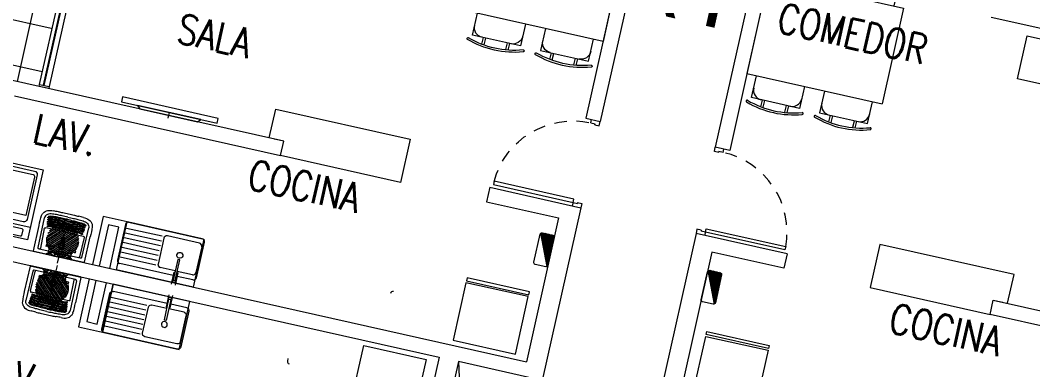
# Model space of a CAD drawing. Header units: millimetres. Extents: x 2471 to 2909, y 1327 to 1568.
# Drawn here: x 2619.27 to 2629.57, y 1474.81 to 1478.36 of the extents above; entities that cross this region are included whole.
import ezdxf
from ezdxf.xclip import XClip

# ---------------------------------------------------------------- set-up
doc = ezdxf.new("R2010")
doc.units = ezdxf.units.MM
doc.header["$XCLIPFRAME"] = 2
doc.set_wipeout_variables(frame=1)
for name, pattern in [('ACAD_ISO07W100', [3, 0, -3]), ('DASHDOT', [1, 0.5, -0.25, 0, -0.25]), ('HIDDEN', [0.375, 0.25, -0.125]), ('HIDDEN2', [0.1875, 0.125, -0.0625])]:
    doc.linetypes.add(name, pattern=pattern)
doc.layers.get('0').update_dxf_attribs({"color": 251, "lineweight": 9})
for name, color, linetype, lineweight in [('A-ESTRUCTURA-HATCH', 251, 'Continuous', 13), ('A-HATCH', 251, 'Continuous', 13), ('A-LINEAS', 251, 'Continuous', 13), ('A-MOBILIARIO', 251, 'Continuous', 13), ('A-MUROS', 251, 'Continuous', 13), ('A-PROYECCIONES', 251, 'HIDDEN', 13), ('A_30_Equipamiento', 251, 'Continuous', 13), ('A_50_TextoAmbiente', 251, 'Continuous', 13), ('A_50_TextoSubtitulos', 251, 'Continuous', 13), ('DLP_EQUIPAMIENTO', 251, 'Continuous', 13), ('DLP_MOBILIARIO FIJO', 251, 'Continuous', 13), ('DLP_MURO ALTO', 251, 'Continuous', 13), ('DLP_MURO BAJO', 251, 'Continuous', 13)]:
    doc.layers.add(name, color=color, linetype=linetype, lineweight=lineweight)
doc.styles.add('R100-200', font='romans.shx', dxfattribs={"width": 0.8, "height": 0.3})
doc.styles.add('R140-200', font='ariblk.ttf', dxfattribs={"height": 0.5})

# ---------------------------------------------------------------- blocks, each defined once
blk = doc.blocks.new('EST P1')
at = {"layer": 'A-ESTRUCTURA-HATCH'}
h = blk.add_hatch(dxfattribs=at)
h.set_pattern_fill('ANSI31', color=256, scale=0.02)
h.set_pattern_definition([(45, (-226392.07709, -8188203.05961), (-0.04490128060535, 0.04490128060535), [])])
h.paths.add_polyline_path([(-3.61, 5.05), (-3.61, 4.85), (-44.785, 4.85), (-44.785, -0.15), (-46.99, -0.15), (-46.99, -11.15), (-3.61, -11.15), (-3.61, -11.4), (-47.24, -11.4), (-47.24, 0.15), (-45.035, 0.15), (-45.035, 5.05)])
h.paths.add_polyline_path([(5.876, 4.85), (5.876, 5.05), (35.53, 5.05), (35.53, 4.85)])
h.paths.add_polyline_path([(47.915, 5.05), (35.58, 5.05), (35.58, 4.85), (47.915, 4.85)])
h.paths.add_polyline_path([(51.865, 4.85), (53.376, 4.85), (53.376, 5.05), (51.865, 5.05)])
edge = h.paths.add_edge_path()
edge.add_arc((63.301, -0.15), 9.7, 360, 540)
edge.add_line((53.601, -0.15), (53.801, -0.15))
edge.add_arc((63.301, -0.15), 9.5, 0.9047, 180, ccw=False)
edge.add_line((72.799, 0), (70.351, 0))
edge.add_line((70.351, 0), (70.351, -0.15))
edge.add_line((70.351, -0.15), (73.001, -0.15))
edge = h.paths.add_edge_path()
edge.add_arc((63.301, -0.15), 3.3, 0.0009, 49.9947)
edge.add_line((65.422, 2.378), (65.422, -0.15))
edge.add_line((65.422, -0.15), (65.272, -0.15))
edge.add_line((65.272, -0.15), (65.272, 2.496))
edge.add_arc((63.301, -0.15), 3.3, 53.3166, 180)
edge.add_line((60.001, -0.15), (59.801, -0.15))
edge.add_arc((63.301, -0.15), 3.5, 2.4574, 179.9999, ccw=False)
edge.add_line((66.797, 0), (69.451, 0))
edge.add_line((69.451, 0), (69.451, -0.15))
edge.add_line((69.451, -0.15), (66.601, -0.15))
h.paths.add_polyline_path([(-3.56, -11.15), (35.53, -11.15), (35.53, -11.4), (-3.56, -11.4)])
h.paths.add_polyline_path([(35.58, -11.15), (71.88, -11.15), (71.88, -11.4), (35.58, -11.4)])
blk = doc.blocks.new('EST P2')
at = {"layer": 'A-ESTRUCTURA-HATCH'}
h = blk.add_hatch(dxfattribs=at)
h.set_pattern_fill('ANSI31', color=256, scale=0.02)
h.set_pattern_definition([(45, (-226392.07709, -8188163.05961), (-0.04490128060535, 0.04490128060535), [])])
h.paths.add_polyline_path([(-3.61, 5.05), (-3.61, 4.85), (-44.785, 4.85), (-44.785, -0.15), (-46.99, -0.15), (-46.99, -11.15), (-3.61, -11.15), (-3.61, -11.4), (-47.24, -11.4), (-47.24, 0.15), (-45.035, 0.15), (-45.035, 5.05)])
h.paths.add_polyline_path([(5.876, 4.85), (5.876, 5.05), (35.53, 5.05), (35.53, 4.85)])
h.paths.add_polyline_path([(35.58, -11.15), (71.88, -11.15), (71.88, -11.4), (35.58, -11.4)])
h.paths.add_polyline_path([(-3.56, -11.15), (35.53, -11.15), (35.53, -11.4), (-3.56, -11.4)])
edge = h.paths.add_edge_path()
edge.add_arc((63.301, -0.15), 9.7, 360, 540)
edge.add_line((53.601, -0.15), (53.801, -0.15))
edge.add_arc((63.301, -0.15), 9.5, 0, 180, ccw=False)
edge.add_line((72.801, -0.15), (73.001, -0.15))
h.paths.add_polyline_path([(47.915, 5.05), (35.58, 5.05), (35.58, 4.85), (47.915, 4.85)])
edge = h.paths.add_edge_path()
edge.add_arc((63.301, -0.15), 3.3, 0.0011, 49.9945)
edge.add_line((65.422, 2.378), (65.422, -0.15))
edge.add_line((65.422, -0.15), (65.272, -0.15))
edge.add_line((65.272, -0.15), (65.272, 2.496))
edge.add_arc((63.301, -0.15), 3.3, 53.3155, 179.9999)
edge.add_line((60.001, -0.15), (59.801, -0.15))
edge.add_arc((63.301, -0.15), 3.5, 0.001, 179.9999, ccw=False)
edge.add_line((66.801, -0.15), (66.601, -0.15))
edge.add_line((66.601, -0.15), (66.601, -0.15))
h.paths.add_polyline_path([(51.865, 4.85), (53.376, 4.85), (53.376, 5.05), (51.865, 5.05)])
blk = doc.blocks.new('A$C47ad906b')
at = {"linetype": 'ACAD_ISO07W100'}
blk.add_blockref('EST P1', (27.086, 53.632), dxfattribs=at)
at = {"color": 240, "true_color": 0xed1f24}
blk.add_wipeout([(-17.953, 13.782), (-20.158, 13.782), (-20.158, 2.232), (98.962, 2.231), (98.962, 7.232), (99.791, 7.232), (100.082, 13.482), (99.94, 15.138), (99.301, 17.296), (98.434, 18.891), (96.586, 20.938), (95.152, 21.928), (93.566, 22.644), (92.372, 22.975), (90.382, 23.182), (88.359, 22.968), (87.111, 22.613), (85.586, 21.913), (83.907, 20.704), (82.686, 19.386), (82.194, 18.682), (75.147, 18.682), (75.147, 19.132), (74.547, 19.132), (74.547, 18.682), (70.672, 18.682), (70.672, 19.132), (70.072, 19.132), (70.072, 18.682), (59.808, 18.682), (59.808, 19.531), (55.858, 19.531), (55.858, 18.682), (37.392, 18.682), (9.602, 18.682), (9.602, 19.131), (9.002, 19.131), (9.002, 18.682), (7.657, 18.682), (7.657, 19.532), (3.707, 19.532), (3.707, 18.682), (-19.193, 18.682), (-19.193, 18.482), (-17.953, 18.482)], dxfattribs=at)
blk.add_blockref('EST P2', (27.086, 13.632))
blk = doc.blocks.new('LAV-COC_01')
for p, q in [((0, 0.235, 0), (0, 0.794, 0)), ((0.4, 0.824, 0), (0.03, 0.824, 0)), ((0.43, 0.03, 0), (0.43, 0.794, 0)), ((0.05, 0.225), (0.05, 0.382, 0)), ((0.35, 0.412, 0), (0.08, 0.412, 0)), ((0.38, 0.047, 0), (0.38, 0.382, 0)), ((0, 0.03), (0, 0.195, 0)), ((0.05, 0.047, 0), (0.05, 0.205)), ((0.03, 0), (0.4, 0, 0)), ((0.35, 0.017, 0), (0.08, 0.017, 0))]:
    blk.add_line(p, q)
at = {"color": 7, "extrusion": (-8.98137e-08, -2.25602e-18, 1)}
for p, q in [((0.065, 0.433, 0), (0.065, 0.803, 0)), ((0.115, 0.429, 0), (0.115, 0.807, 0)), ((0.165, 0.429, 0), (0.165, 0.807, 0))]:
    blk.add_line(p, q, dxfattribs=at)
at = {"color": 7}
for p, q in [((0.215, 0.429), (0.215, 0.807, 0)), ((0.265, 0.429), (0.265, 0.807, 0)), ((0.315, 0.429), (0.315, 0.807, 0)), ((0.365, 0.433, 0), (0.365, 0.803, 0))]:
    blk.add_line(p, q, dxfattribs=at)
at = {"extrusion": (-4.49068e-08, 3.60285e-08, 1), "elevation": 0}
for points in [[(-0.09, 0.235), (0.037, 0.235), (0.037, 0.225)], [(0.037, 0.205), (0.037, 0.195), (-0.09, 0.195)]]:
    blk.add_lwpolyline(points, dxfattribs=at)
blk.add_lwpolyline([(-0.046, 0.205), (0.171, 0.205), (0.171, 0.225), (-0.046, 0.225)], close=True, dxfattribs=at)
at = {"extrusion": (-4.49068e-08, 3.60285e-08, 1)}
blk.add_arc((-0.046, 0.215, 0), 0.02, 29.9997, 329.9997, dxfattribs=at)
for centre, start_param, end_param in [((0.03, 0.794, 0), -0.785398, 0.785398), ((0.4, 0.794, 0), -2.356194, -0.785398), ((0.08, 0.382, 0), -0.785398, 0.785398), ((0.35, 0.382, 0), -2.356194, -0.785398), ((0.03, 0.03), 0.785398, 2.356194), ((0.08, 0.047, 0), 0.785398, 2.356194), ((0.35, 0.047, 0), 2.356194, 3.926991), ((0.4, 0.03, 0), 2.356194, 3.926991)]:
    blk.add_ellipse(centre, major_axis=(-0.0212, 0.0212), ratio=1, start_param=start_param, end_param=end_param)
blk.add_ellipse((0.215, 0.215, 0), major_axis=(-0.0212, 0.0212), ratio=1)
blk = doc.blocks.new('MEZCLADORA-P')
at = {"color": 251, "linetype": 'DASHDOT', "ltscale": 0.07}
blk.add_line((0, 0.263), (0, -0.287), dxfattribs=at)
at = {"color": 7}
for p, q in [((-0.132, 0), (-0.071, 0)), ((-0.071, 0), (-0.071, -0.005)), ((0.071, 0), (0.132, 0)), ((0.132, 0), (0.132, -0.005)), ((-0.153, -0.078), (-0.15, -0.078)), ((-0.153, -0.093), (-0.153, -0.078)), ((-0.15, -0.093), (-0.153, -0.093)), ((-0.124, -0.078), (-0.15, -0.078)), ((-0.15, -0.093), (-0.124, -0.093)), ((-0.132, 0), (-0.132, -0.005)), ((-0.113, -0.078), (-0.124, -0.078)), ((-0.124, -0.093), (-0.113, -0.093)), ((-0.118, -0.015), (-0.085, -0.015)), ((-0.087, -0.027), (-0.116, -0.027)), ((-0.088, -0.057), (-0.116, -0.057)), ((-0.116, -0.057), (-0.116, -0.078)), ((-0.089, -0.027), (-0.115, -0.027)), ((-0.114, -0.027), (-0.115, -0.027)), ((-0.115, -0.027), (-0.115, -0.056)), ((-0.115, -0.056), (-0.089, -0.056)), ((-0.114, -0.057), (-0.115, -0.056)), ((-0.089, -0.057), (-0.114, -0.057)), ((-0.114, -0.093), (-0.114, -0.093)), ((-0.088, -0.093), (-0.113, -0.093)), ((-0.103, -0.095), (-0.1, -0.095)), ((-0.089, -0.027), (-0.089, -0.027)), ((-0.089, -0.027), (-0.089, -0.028)), ((-0.089, -0.053), (-0.089, -0.056)), ((-0.089, -0.057), (-0.089, -0.056)), ((-0.089, -0.093), (-0.089, -0.093)), ((-0.088, -0.057), (-0.088, -0.093)), ((-0.087, -0.03), (-0.001, -0.026)), ((-0.087, -0.051), (-0.011, -0.054)), ((-0.011, -0.04), (-0.011, -0.08)), ((-0.011, -0.08), (-0.011, -0.151)), ((0.086, -0.03), (0.001, -0.026)), ((0.011, -0.08), (0.011, -0.04)), ((0.086, -0.051), (0.011, -0.054)), ((0.011, -0.08), (0.011, -0.151)), ((0.071, 0), (0.071, -0.005)), ((0.085, -0.015), (0.118, -0.015)), ((0.116, -0.027), (0.087, -0.027)), ((0.115, -0.027), (0.088, -0.027)), ((0.089, -0.027), (0.088, -0.027)), ((0.088, -0.028), (0.088, -0.027)), ((0.088, -0.056), (0.088, -0.053)), ((0.088, -0.056), (0.115, -0.056)), ((0.089, -0.057), (0.088, -0.056)), ((0.116, -0.057), (0.088, -0.057)), ((0.088, -0.057), (0.088, -0.093)), ((0.113, -0.093), (0.088, -0.093)), ((0.115, -0.057), (0.089, -0.057)), ((0.09, -0.057), (0.09, -0.057)), ((0.09, -0.093), (0.09, -0.093)), ((0.093, -0.038), (0.093, -0.038)), ((0.1, -0.095), (0.103, -0.095)), ((0.124, -0.078), (0.113, -0.078)), ((0.113, -0.093), (0.124, -0.093)), ((0.114, -0.057), (0.114, -0.057)), ((0.114, -0.093), (0.114, -0.093)), ((0.115, -0.027), (0.115, -0.027)), ((0.115, -0.056), (0.115, -0.027)), ((0.115, -0.057), (0.115, -0.056)), ((0.116, -0.057), (0.116, -0.078)), ((0.15, -0.078), (0.124, -0.078)), ((0.124, -0.093), (0.15, -0.093)), ((0.15, -0.078), (0.153, -0.078)), ((0.153, -0.093), (0.15, -0.093)), ((0.153, -0.093), (0.153, -0.078)), ((-0.011, -0.151), (-0.011, -0.188)), ((-0.011, -0.188), (-0.011, -0.19)), ((-0.011, -0.197), (-0.011, -0.19)), ((0.011, -0.188), (0.011, -0.151)), ((0.011, -0.188), (0.011, -0.19)), ((0.011, -0.197), (0.011, -0.19))]:
    blk.add_line(p, q, dxfattribs=at)
for centre, radius, start, end in [((-0.13, -0.005), 0.0015, 180, 228.4626), ((-0.098, 0.031), 0.05, 228.4626, 246.8453), ((-0.108, -0.02), 0.0095, 140.8333, 144.6655), ((-0.108, -0.02), 0.0095, 215.3345, 219.1667), ((-0.113, -0.093), 0.001, 180, 255.7593), ((-0.103, -0.055), 0.04, 255.7593, 270), ((-0.1, -0.055), 0.04, 270, 284.2407), ((-0.09, -0.093), 0.001, 284.2407, 0), ((-0.095, -0.02), 0.0095, 35.3345, 39.1667), ((-0.095, -0.02), 0.0095, 320.8333, 324.6655), ((-0.105, 0.031), 0.05, 293.1547, 311.5374), ((-0.073, -0.005), 0.0015, 311.5374, 0), ((0, -0.04), 0.0143, 320.0451, 219.9549), ((0, -0.04), 0.0143, 320.5275, 219.4725), ((0, -0.04), 0.014, 321.7868, 218.2132), ((0, -0.04), 0.011, 0, 180), ((0.073, -0.005), 0.0015, 180, 228.4626), ((0.105, 0.031), 0.05, 228.4626, 246.8453), ((0.095, -0.02), 0.0095, 140.8333, 144.6655), ((0.095, -0.02), 0.0095, 215.3345, 219.1667), ((0.091, -0.093), 0.001, 180, 255.7593), ((0.1, -0.055), 0.04, 255.7593, 270), ((0.103, -0.055), 0.04, 270, 284.2407), ((0.113, -0.093), 0.001, 284.2407, 0), ((0.108, -0.02), 0.0095, 35.3345, 39.1667), ((0.108, -0.02), 0.0095, 320.8333, 324.6655), ((0.098, 0.031), 0.05, 293.1547, 311.5374), ((0.13, -0.005), 0.0015, 311.5374, 0)]:
    blk.add_arc(centre, radius, start, end, dxfattribs=at)
for centre, major_axis, ratio, start_param, end_param in [((-0.002, -0.024), (0.00195, 0.00019), 0.977728, 4.694416, 4.711947), ((0.002, -0.024), (0.00197, -0.00016), 0.989596, 4.695691, 4.715329), ((0, -0.19), (-0.011, 0), 0.927184, 0, 3.141593), ((0, -0.19), (0.011, 0), 0.927184, 3.141593, 6.283185)]:
    blk.add_ellipse(centre, major_axis=major_axis, ratio=ratio, start_param=start_param, end_param=end_param, dxfattribs=at)
for points, knots in [([(-0.116, -0.026), (-0.116, -0.026), (-0.116, -0.026), (-0.116, -0.026), (-0.116, -0.026), (-0.116, -0.025), (-0.116, -0.025), (-0.116, -0.024), (-0.116, -0.024), (-0.116, -0.024), (-0.116, -0.023), (-0.116, -0.023), (-0.116, -0.022), (-0.116, -0.021), (-0.116, -0.021), (-0.116, -0.02), (-0.116, -0.02), (-0.116, -0.019), (-0.116, -0.018), (-0.116, -0.018), (-0.116, -0.017), (-0.116, -0.017), (-0.116, -0.017), (-0.116, -0.016), (-0.116, -0.016), (-0.116, -0.015), (-0.116, -0.015), (-0.116, -0.015), (-0.116, -0.015), (-0.116, -0.015)], [1.912506, 1.912506, 1.912506, 1.912506, 2.09167, 2.09167, 2.270834, 2.270834, 2.409757, 2.409757, 2.503909, 2.503909, 2.59806, 2.59806, 2.741232, 2.741232, 2.868759, 2.868759, 2.996286, 2.996286, 3.139457, 3.139457, 3.233609, 3.233609, 3.32776, 3.32776, 3.466683, 3.466683, 3.645847, 3.645847, 3.825012, 3.825012, 3.825012, 3.825012]), ([(-0.109, -0.026), (-0.108, -0.026), (-0.108, -0.026), (-0.107, -0.026), (-0.106, -0.026), (-0.105, -0.025), (-0.105, -0.025), (-0.104, -0.024), (-0.104, -0.024), (-0.104, -0.024), (-0.103, -0.023), (-0.103, -0.023), (-0.103, -0.022), (-0.103, -0.021), (-0.102, -0.021), (-0.102, -0.02), (-0.103, -0.02), (-0.103, -0.019), (-0.103, -0.018), (-0.103, -0.018), (-0.104, -0.017), (-0.104, -0.017), (-0.104, -0.017), (-0.105, -0.016), (-0.105, -0.016), (-0.106, -0.015), (-0.107, -0.015), (-0.108, -0.015), (-0.108, -0.015), (-0.109, -0.015), (-0.109, -0.015), (-0.11, -0.015), (-0.111, -0.015), (-0.112, -0.015), (-0.112, -0.016), (-0.113, -0.016), (-0.113, -0.017), (-0.114, -0.017), (-0.114, -0.017), (-0.114, -0.018), (-0.115, -0.018), (-0.115, -0.019), (-0.115, -0.02), (-0.115, -0.02), (-0.115, -0.021), (-0.115, -0.021), (-0.115, -0.022), (-0.115, -0.023), (-0.114, -0.023), (-0.114, -0.024), (-0.114, -0.024), (-0.113, -0.024), (-0.113, -0.025), (-0.112, -0.025), (-0.112, -0.026), (-0.111, -0.026), (-0.11, -0.026), (-0.109, -0.026), (-0.109, -0.026)], [1.912506, 1.912506, 1.912506, 1.912506, 2.09167, 2.09167, 2.270834, 2.270834, 2.409757, 2.409757, 2.503909, 2.503909, 2.59806, 2.59806, 2.741232, 2.741232, 2.868759, 2.868759, 2.996286, 2.996286, 3.139457, 3.139457, 3.233609, 3.233609, 3.32776, 3.32776, 3.466683, 3.466683, 3.645847, 3.645847, 3.825012, 3.825012, 3.825012, 4.004176, 4.004176, 4.18334, 4.18334, 4.322263, 4.322263, 4.416415, 4.416415, 4.510566, 4.510566, 4.653737, 4.653737, 4.781264, 4.781264, 4.908792, 4.908792, 5.051963, 5.051963, 5.146114, 5.146114, 5.240266, 5.240266, 5.379189, 5.379189, 5.558353, 5.558353, 5.737517, 5.737517, 5.737517, 5.737517]), ([(-0.094, -0.026), (-0.094, -0.026), (-0.093, -0.026), (-0.092, -0.026), (-0.092, -0.026), (-0.091, -0.025), (-0.09, -0.025), (-0.09, -0.024), (-0.09, -0.024), (-0.089, -0.024), (-0.089, -0.023), (-0.089, -0.023), (-0.088, -0.022), (-0.088, -0.021), (-0.088, -0.021), (-0.088, -0.02), (-0.088, -0.02), (-0.088, -0.019), (-0.089, -0.018), (-0.089, -0.018), (-0.089, -0.017), (-0.09, -0.017), (-0.09, -0.017), (-0.09, -0.016), (-0.091, -0.016), (-0.092, -0.015), (-0.092, -0.015), (-0.093, -0.015), (-0.094, -0.015), (-0.094, -0.015), (-0.095, -0.015), (-0.095, -0.015), (-0.097, -0.015), (-0.097, -0.015), (-0.098, -0.016), (-0.098, -0.016), (-0.099, -0.017), (-0.099, -0.017), (-0.1, -0.017), (-0.1, -0.018), (-0.1, -0.018), (-0.1, -0.019), (-0.101, -0.02), (-0.101, -0.02), (-0.101, -0.021), (-0.101, -0.021), (-0.1, -0.022), (-0.1, -0.023), (-0.1, -0.023), (-0.1, -0.024), (-0.099, -0.024), (-0.099, -0.024), (-0.098, -0.025), (-0.098, -0.025), (-0.097, -0.026), (-0.097, -0.026), (-0.095, -0.026), (-0.095, -0.026), (-0.094, -0.026)], [-1.912506, -1.912506, -1.912506, -1.912506, -1.733342, -1.733342, -1.554177, -1.554177, -1.415254, -1.415254, -1.321103, -1.321103, -1.226951, -1.226951, -1.08378, -1.08378, -0.956253, -0.956253, -0.828726, -0.828726, -0.685555, -0.685555, -0.591403, -0.591403, -0.497251, -0.497251, -0.358328, -0.358328, -0.179164, -0.179164, 0, 0, 0, 0.179164, 0.179164, 0.358328, 0.358328, 0.497251, 0.497251, 0.591403, 0.591403, 0.685555, 0.685555, 0.828726, 0.828726, 0.956253, 0.956253, 1.08378, 1.08378, 1.226951, 1.226951, 1.321103, 1.321103, 1.415254, 1.415254, 1.554177, 1.554177, 1.733342, 1.733342, 1.912506, 1.912506, 1.912506, 1.912506]), ([(-0.089, -0.028), (-0.089, -0.029), (-0.089, -0.029), (-0.088, -0.029), (-0.088, -0.03), (-0.088, -0.03), (-0.088, -0.03), (-0.088, -0.03), (-0.087, -0.03), (-0.087, -0.03), (-0.087, -0.03), (-0.087, -0.03)], [0.0014961, 0.0014961, 0.0014961, 0.0014961, 0.0628341, 0.0628341, 0.1278738, 0.1278738, 0.192655, 0.192655, 0.2586819, 0.2586819, 0.3211409, 0.3211409, 0.3211409, 0.3211409]), ([(-0.087, -0.051), (-0.087, -0.051), (-0.087, -0.051), (-0.087, -0.051), (-0.088, -0.051), (-0.088, -0.051), (-0.088, -0.051), (-0.088, -0.051), (-0.088, -0.052), (-0.089, -0.052), (-0.089, -0.052), (-0.089, -0.053)], [0, 0, 0, 0, 0.0632739, 0.0632739, 0.1284986, 0.1284986, 0.1931331, 0.1931331, 0.2588948, 0.2588948, 0.322347, 0.322347, 0.322347, 0.322347]), ([(-0.087, -0.015), (-0.087, -0.015), (-0.087, -0.015), (-0.087, -0.015), (-0.087, -0.015), (-0.087, -0.016), (-0.087, -0.016), (-0.087, -0.017), (-0.087, -0.017), (-0.087, -0.017), (-0.087, -0.018), (-0.087, -0.018), (-0.087, -0.019), (-0.087, -0.02), (-0.087, -0.02), (-0.087, -0.021), (-0.087, -0.021), (-0.087, -0.022), (-0.087, -0.023), (-0.087, -0.023), (-0.087, -0.024), (-0.087, -0.024), (-0.087, -0.024), (-0.087, -0.025), (-0.087, -0.025), (-0.087, -0.026), (-0.087, -0.026), (-0.087, -0.026), (-0.087, -0.026), (-0.087, -0.026)], [0, 0, 0, 0, 0.179164, 0.179164, 0.358328, 0.358328, 0.497251, 0.497251, 0.591403, 0.591403, 0.685555, 0.685555, 0.828726, 0.828726, 0.956253, 0.956253, 1.08378, 1.08378, 1.226951, 1.226951, 1.321103, 1.321103, 1.415254, 1.415254, 1.554177, 1.554177, 1.733342, 1.733342, 1.912506, 1.912506, 1.912506, 1.912506]), ([(0.001, -0.026), (0.001, -0.026), (0.001, -0.026), (0.001, -0.026), (0.001, -0.026), (0.001, -0.026)], [0, 0, 0, 0, 0.003858876, 0.003858876, 0.005459734, 0.005459734, 0.005459734, 0.005459734]), ([(0.086, -0.03), (0.086, -0.03), (0.086, -0.03), (0.087, -0.03), (0.087, -0.03), (0.087, -0.03), (0.088, -0.03), (0.088, -0.029), (0.088, -0.029), (0.088, -0.029), (0.088, -0.029), (0.088, -0.028)], [0.0009309, 0.0009309, 0.0009309, 0.0009309, 0.0631461, 0.0631461, 0.1284888, 0.1284888, 0.1937028, 0.1937028, 0.260157, 0.260157, 0.3196739, 0.3196739, 0.3196739, 0.3196739]), ([(0.088, -0.053), (0.088, -0.052), (0.088, -0.052), (0.088, -0.052), (0.088, -0.052), (0.088, -0.051), (0.087, -0.051), (0.087, -0.051), (0.087, -0.051), (0.086, -0.051), (0.086, -0.051), (0.086, -0.051)], [0.0009616, 0.0009616, 0.0009616, 0.0009616, 0.0627142, 0.0627142, 0.1276947, 0.1276947, 0.1924362, 0.1924362, 0.2584085, 0.2584085, 0.3218037, 0.3218037, 0.3218037, 0.3218037]), ([(0.087, -0.026), (0.087, -0.026), (0.087, -0.026), (0.087, -0.026), (0.087, -0.026), (0.087, -0.025), (0.087, -0.025), (0.087, -0.024), (0.087, -0.024), (0.087, -0.024), (0.087, -0.023), (0.087, -0.023), (0.087, -0.022), (0.087, -0.021), (0.087, -0.021), (0.087, -0.02), (0.087, -0.02), (0.087, -0.019), (0.087, -0.018), (0.087, -0.018), (0.087, -0.017), (0.087, -0.017), (0.087, -0.017), (0.087, -0.016), (0.087, -0.016), (0.087, -0.015), (0.087, -0.015), (0.087, -0.015), (0.087, -0.015), (0.087, -0.015)], [1.912506, 1.912506, 1.912506, 1.912506, 2.09167, 2.09167, 2.270834, 2.270834, 2.409757, 2.409757, 2.503909, 2.503909, 2.59806, 2.59806, 2.741232, 2.741232, 2.868759, 2.868759, 2.996286, 2.996286, 3.139457, 3.139457, 3.233609, 3.233609, 3.32776, 3.32776, 3.466683, 3.466683, 3.645847, 3.645847, 3.825012, 3.825012, 3.825012, 3.825012]), ([(0.094, -0.026), (0.095, -0.026), (0.095, -0.026), (0.097, -0.026), (0.097, -0.026), (0.098, -0.025), (0.098, -0.025), (0.099, -0.024), (0.099, -0.024), (0.1, -0.024), (0.1, -0.023), (0.1, -0.023), (0.1, -0.022), (0.101, -0.021), (0.101, -0.021), (0.101, -0.02), (0.101, -0.02), (0.1, -0.019), (0.1, -0.018), (0.1, -0.018), (0.1, -0.017), (0.099, -0.017), (0.099, -0.017), (0.098, -0.016), (0.098, -0.016), (0.097, -0.015), (0.097, -0.015), (0.095, -0.015), (0.095, -0.015), (0.094, -0.015), (0.094, -0.015), (0.093, -0.015), (0.092, -0.015), (0.092, -0.015), (0.091, -0.016), (0.09, -0.016), (0.09, -0.017), (0.09, -0.017), (0.089, -0.017), (0.089, -0.018), (0.089, -0.018), (0.088, -0.019), (0.088, -0.02), (0.088, -0.02), (0.088, -0.021), (0.088, -0.021), (0.088, -0.022), (0.089, -0.023), (0.089, -0.023), (0.089, -0.024), (0.09, -0.024), (0.09, -0.024), (0.09, -0.025), (0.091, -0.025), (0.092, -0.026), (0.092, -0.026), (0.093, -0.026), (0.094, -0.026), (0.094, -0.026)], [1.912506, 1.912506, 1.912506, 1.912506, 2.09167, 2.09167, 2.270834, 2.270834, 2.409757, 2.409757, 2.503909, 2.503909, 2.59806, 2.59806, 2.741232, 2.741232, 2.868759, 2.868759, 2.996286, 2.996286, 3.139457, 3.139457, 3.233609, 3.233609, 3.32776, 3.32776, 3.466683, 3.466683, 3.645847, 3.645847, 3.825012, 3.825012, 3.825012, 4.004176, 4.004176, 4.18334, 4.18334, 4.322263, 4.322263, 4.416415, 4.416415, 4.510566, 4.510566, 4.653737, 4.653737, 4.781264, 4.781264, 4.908792, 4.908792, 5.051963, 5.051963, 5.146114, 5.146114, 5.240266, 5.240266, 5.379189, 5.379189, 5.558353, 5.558353, 5.737517, 5.737517, 5.737517, 5.737517]), ([(0.109, -0.026), (0.109, -0.026), (0.11, -0.026), (0.111, -0.026), (0.112, -0.026), (0.112, -0.025), (0.113, -0.025), (0.113, -0.024), (0.114, -0.024), (0.114, -0.024), (0.114, -0.023), (0.115, -0.023), (0.115, -0.022), (0.115, -0.021), (0.115, -0.021), (0.115, -0.02), (0.115, -0.02), (0.115, -0.019), (0.115, -0.018), (0.114, -0.018), (0.114, -0.017), (0.114, -0.017), (0.113, -0.017), (0.113, -0.016), (0.112, -0.016), (0.112, -0.015), (0.111, -0.015), (0.11, -0.015), (0.109, -0.015), (0.109, -0.015), (0.108, -0.015), (0.108, -0.015), (0.107, -0.015), (0.106, -0.015), (0.105, -0.016), (0.105, -0.016), (0.104, -0.017), (0.104, -0.017), (0.104, -0.017), (0.103, -0.018), (0.103, -0.018), (0.103, -0.019), (0.103, -0.02), (0.102, -0.02), (0.102, -0.021), (0.103, -0.021), (0.103, -0.022), (0.103, -0.023), (0.103, -0.023), (0.104, -0.024), (0.104, -0.024), (0.104, -0.024), (0.105, -0.025), (0.105, -0.025), (0.106, -0.026), (0.107, -0.026), (0.108, -0.026), (0.108, -0.026), (0.109, -0.026)], [-1.912506, -1.912506, -1.912506, -1.912506, -1.733342, -1.733342, -1.554177, -1.554177, -1.415254, -1.415254, -1.321103, -1.321103, -1.226951, -1.226951, -1.08378, -1.08378, -0.956253, -0.956253, -0.828726, -0.828726, -0.685555, -0.685555, -0.591403, -0.591403, -0.497251, -0.497251, -0.358328, -0.358328, -0.179164, -0.179164, 0, 0, 0, 0.179164, 0.179164, 0.358328, 0.358328, 0.497251, 0.497251, 0.591403, 0.591403, 0.685555, 0.685555, 0.828726, 0.828726, 0.956253, 0.956253, 1.08378, 1.08378, 1.226951, 1.226951, 1.321103, 1.321103, 1.415254, 1.415254, 1.554177, 1.554177, 1.733342, 1.733342, 1.912506, 1.912506, 1.912506, 1.912506]), ([(0.116, -0.015), (0.116, -0.015), (0.116, -0.015), (0.116, -0.015), (0.116, -0.015), (0.116, -0.016), (0.116, -0.016), (0.116, -0.017), (0.116, -0.017), (0.116, -0.017), (0.116, -0.018), (0.116, -0.018), (0.116, -0.019), (0.116, -0.02), (0.116, -0.02), (0.116, -0.021), (0.116, -0.021), (0.116, -0.022), (0.116, -0.023), (0.116, -0.023), (0.116, -0.024), (0.116, -0.024), (0.116, -0.024), (0.116, -0.025), (0.116, -0.025), (0.116, -0.026), (0.116, -0.026), (0.116, -0.026), (0.116, -0.026), (0.116, -0.026)], [0, 0, 0, 0, 0.179164, 0.179164, 0.358328, 0.358328, 0.497251, 0.497251, 0.591403, 0.591403, 0.685555, 0.685555, 0.828726, 0.828726, 0.956253, 0.956253, 1.08378, 1.08378, 1.226951, 1.226951, 1.321103, 1.321103, 1.415254, 1.415254, 1.554177, 1.554177, 1.733342, 1.733342, 1.912506, 1.912506, 1.912506, 1.912506]), ([(0.011, -0.197), (0.011, -0.198), (0.011, -0.199), (0.01, -0.201), (0.01, -0.202), (0.008, -0.204), (0.007, -0.205), (0.005, -0.206), (0.004, -0.206), (0.002, -0.207), (0.001, -0.207), (-0.001, -0.207), (-0.003, -0.207), (-0.005, -0.206), (-0.006, -0.206), (-0.008, -0.204), (-0.009, -0.203), (-0.01, -0.202), (-0.01, -0.201), (-0.011, -0.199), (-0.011, -0.198), (-0.011, -0.197)], [4.328417, 4.328417, 4.328417, 4.328417, 4.64395, 4.64395, 4.960575, 4.960575, 5.279717, 5.279717, 5.601363, 5.601363, 5.924602, 5.924602, 6.248311, 6.248311, 6.571371, 6.571371, 6.892655, 6.892655, 7.211325, 7.211325, 7.470009, 7.470009, 7.470009, 7.470009])]:
    blk.add_open_spline(points, degree=3, knots=knots, dxfattribs=at)
for points in [[(-0.093, -0.037), (-0.093, -0.037), (-0.093, -0.037), (-0.093, -0.037)], [(-0.089, -0.053), (-0.089, -0.053), (-0.089, -0.053), (-0.089, -0.053)], [(-0.087, -0.051), (-0.087, -0.051), (-0.087, -0.051), (-0.087, -0.051)], [(-0.001, -0.026), (-0.001, -0.026), (-0.001, -0.026), (-0.001, -0.026)], [(-0.001, -0.026), (-0.001, -0.026), (-0.001, -0.026), (-0.001, -0.026)], [(0.001, -0.026), (0.001, -0.026), (0.001, -0.026), (0.001, -0.026)], [(0.088, -0.053), (0.088, -0.053), (0.088, -0.053), (0.088, -0.053)]]:
    blk.add_open_spline(points, degree=3, dxfattribs=at)
blk = doc.blocks.new('LAV-AMAZ-LAV_01')
blk.add_wipeout([(0.26, 0), (0.262, 0), (0.264, -0.001), (0.265, -0.003), (0.265, -0.005), (0.267, -0.269), (0.267, -0.281), (0.267, -0.302), (0.266, -0.321), (0.266, -0.337), (0.265, -0.354), (0.264, -0.374), (0.262, -0.384), (0.26, -0.391), (0.256, -0.4), (0.253, -0.405), (0.248, -0.412), (0.238, -0.422), (0.234, -0.426), (0.227, -0.43), (0.222, -0.434), (0.215, -0.437), (0.209, -0.439), (0.201, -0.442), (0.191, -0.444), (0.183, -0.445), (0.17, -0.446), (0.165, -0.446), (0.157, -0.446), (0.131, -0.447), (0.106, -0.448), (0.083, -0.449), (0.061, -0.449), (0.041, -0.45), (0.003, -0.45), (-0.031, -0.45), (-0.061, -0.449), (-0.083, -0.449), (-0.106, -0.448), (-0.131, -0.447), (-0.157, -0.446), (-0.165, -0.446), (-0.177, -0.446), (-0.187, -0.444), (-0.195, -0.443), (-0.204, -0.441), (-0.21, -0.439), (-0.215, -0.437), (-0.223, -0.433), (-0.231, -0.428), (-0.238, -0.422), (-0.245, -0.415), (-0.251, -0.408), (-0.256, -0.4), (-0.259, -0.393), (-0.261, -0.388), (-0.263, -0.381), (-0.264, -0.374), (-0.265, -0.358), (-0.266, -0.342), (-0.266, -0.328), (-0.266, -0.321), (-0.267, -0.308), (-0.267, -0.29), (-0.267, -0.269), (-0.266, -0.213), (-0.266, -0.137), (-0.265, -0.005), (-0.265, -0.003), (-0.264, -0.001), (-0.262, 0), (-0.26, 0)])
for p, q in [((0.26, 0), (-0.26, 0)), ((-0.265, -0.005), (-0.267, -0.269)), ((-0.227, -0.047), (-0.231, -0.355)), ((0.215, -0.035), (-0.215, -0.035)), ((-0.208, -0.249), (-0.204, -0.047)), ((0.208, -0.249), (0.204, -0.047)), ((0.227, -0.047), (0.231, -0.355)), ((0.265, -0.005), (0.267, -0.269)), ((0, -0.261), (-0.196, -0.261)), ((0, -0.261), (0.196, -0.261))]:
    blk.add_line(p, q)
at = {"color": 7}
for points in [[(0, -0.31, -0.004924), (-0.06, -0.309, -0.005443), (-0.104, -0.308, -0.041272), (-0.157, -0.305, -0.066903), (-0.183, -0.299, -0.004021)], [(0, -0.286, -0.004924), (-0.06, -0.285, -0.005443), (-0.104, -0.284, -0.041272), (-0.157, -0.281, -0.059773), (-0.18, -0.276, -0.37117)], [(0, -0.297, -0.004924), (-0.06, -0.296, -0.005443), (-0.104, -0.295, -0.041272), (-0.157, -0.292, -0.045554), (-0.178, -0.287)], [(0, -0.286, 0.004924), (0.06, -0.285, 0.005443), (0.104, -0.284, 0.041272), (0.157, -0.281, 0.059773), (0.18, -0.276, 0.37117)], [(0, -0.297, 0.004924), (0.06, -0.296, 0.005443), (0.104, -0.295, 0.041272), (0.157, -0.292, 0.045554), (0.178, -0.287)], [(0, -0.31, 0.004924), (0.06, -0.309, 0.005443), (0.104, -0.308, 0.041272), (0.157, -0.305, 0.066903), (0.183, -0.299, 0.004021)], [(0, -0.393, -0.004924), (-0.06, -0.392, -0.005443), (-0.104, -0.391, -0.041272), (-0.157, -0.388, -0.064512), (-0.185, -0.382, -0.157603), (-0.197, -0.372)], [(0, -0.369, -0.004924), (-0.06, -0.368, -0.005443), (-0.104, -0.367, -0.041272), (-0.157, -0.364, -0.068174), (-0.183, -0.358, -0.157546), (-0.192, -0.352, -0.375783)], [(0, -0.382, -0.004924), (-0.06, -0.381, -0.005443), (-0.104, -0.38, -0.041272), (-0.157, -0.377, -0.068174), (-0.183, -0.371, -0.088848), (-0.19, -0.367, -0.37117)], [(0, -0.358, -0.004924), (-0.06, -0.357, -0.005443), (-0.104, -0.356, -0.041272), (-0.157, -0.353, -0.068174), (-0.183, -0.347, -0.012686), (-0.188, -0.345)], [(0, -0.334, -0.004924), (-0.06, -0.333, -0.005443), (-0.104, -0.332, -0.041272), (-0.157, -0.329, -0.078711), (-0.18, -0.324, -0.062731), (-0.186, -0.321, -0.37117)], [(0, -0.345, -0.004924), (-0.06, -0.344, -0.005443), (-0.104, -0.343, -0.041272), (-0.157, -0.34, -0.078711), (-0.18, -0.335, -0.054156), (-0.185, -0.333, -0.37117)], [(0, -0.321, -0.004924), (-0.06, -0.32, -0.005443), (-0.104, -0.319, -0.041272), (-0.157, -0.316, -0.068069), (-0.183, -0.31, -0.158546)], [(0, -0.321, 0.004924), (0.06, -0.32, 0.005443), (0.104, -0.319, 0.041272), (0.157, -0.316, 0.068069), (0.183, -0.31, 0.158546)], [(0, -0.334, 0.004924), (0.06, -0.333, 0.005443), (0.104, -0.332, 0.041272), (0.157, -0.329, 0.078711), (0.18, -0.324, 0.062731), (0.186, -0.321, 0.37117)], [(0, -0.345, 0.004924), (0.06, -0.344, 0.005443), (0.104, -0.343, 0.041272), (0.157, -0.34, 0.078711), (0.18, -0.335, 0.054156), (0.185, -0.333, 0.37117)], [(0, -0.358, 0.004924), (0.06, -0.357, 0.005443), (0.104, -0.356, 0.041272), (0.157, -0.353, 0.068174), (0.183, -0.347, 0.012686), (0.188, -0.345)], [(0, -0.369, 0.004924), (0.06, -0.368, 0.005443), (0.104, -0.367, 0.041272), (0.157, -0.364, 0.068174), (0.183, -0.358, 0.157546), (0.192, -0.352, 0.375783)], [(0, -0.382, 0.004924), (0.06, -0.381, 0.005443), (0.104, -0.38, 0.041272), (0.157, -0.377, 0.068174), (0.183, -0.371, 0.088848), (0.19, -0.367, 0.37117)], [(0, -0.393, 0.004924), (0.06, -0.392, 0.005443), (0.104, -0.391, 0.041272), (0.157, -0.388, 0.064512), (0.185, -0.382, 0.157603), (0.197, -0.372)]]:
    blk.add_lwpolyline(points, format="xyb", dxfattribs=at)
for points in [[(0, -0.417, -0.004925), (-0.06, -0.416, -0.00535), (-0.104, -0.415, -0.04023), (-0.16, -0.412, -0.10491), (-0.209, -0.397, -0.253945), (-0.231, -0.355, -0.253945)], [(0, -0.417, 0.004925), (0.06, -0.416, 0.00535), (0.104, -0.415, 0.04023), (0.16, -0.412, 0.10491), (0.209, -0.397, 0.253945), (0.231, -0.355, 0.253945)], [(-0.061, -0.449, 0.004927), (0, -0.45, 0.004927), (0.061, -0.449, 0.004927)]]:
    blk.add_lwpolyline(points, format="xyb")
for radius in [0.0325, 0.0225]:
    blk.add_circle((0, -0.12), radius)
for centre, radius, start, end in [((-0.26, -0.005), 0.005, 90, 179.5983), ((0.26, -0.005), 0.005, 0.4017, 90), ((-0.215, -0.047), 0.012, 90, 179.3199), ((-0.192, -0.047), 0.012, 90, 178.9249), ((0.192, -0.047), 0.012, 1.0751, 90), ((0.215, -0.047), 0.012, 0.6801, 90), ((1.078, -0.281), 1.345, 179.4878, 183.9734), ((-0.196, -0.249), 0.012, 178.9249, 270), ((0.196, -0.249), 0.012, 270, 1.0751), ((-1.078, -0.281), 1.345, 356.0266, 0.5122), ((-0.202, -0.369), 0.0623, 183.9734, 209.8873), ((-0.181, -0.359), 0.0853, 209.3798, 246.4528), ((0.181, -0.359), 0.0853, 293.5472, 330.6202), ((0.202, -0.369), 0.0623, 330.1127, 356.0266), ((-0.165, -0.306), 0.14, 248.9414, 273.2067), ((-0.165, -1.267), 0.821, 85.8335, 89.4318), ((-0.019, 1.633), 2.083, 267.6113, 268.8381), ((0.019, 1.633), 2.083, 271.1619, 272.3887), ((0.165, -1.267), 0.821, 90.5682, 94.1665), ((0.165, -0.306), 0.14, 266.7933, 291.0586)]:
    blk.add_arc(centre, radius, start, end)
for centre, radius, start, end in [((-0.185, -0.303), 0.00409, 62.4907, 198.722), ((-0.179, -0.301), 0.01, 198.722, 245.4682), ((-0.181, -0.28), 0.00402, 67.2152, 203.9492), ((-0.173, -0.274), 0.0143, 212.1454, 249.2708), ((0.173, -0.274), 0.0143, 290.7292, 327.8546), ((0.181, -0.28), 0.00402, 336.0508, 112.7848), ((0.185, -0.303), 0.00409, 341.278, 117.5093), ((0.179, -0.301), 0.01, 294.5318, 341.278), ((-0.193, -0.369), 0.00427, 39.8792, 224.315), ((-0.19, -0.349), 0.00418, 67.1844, 229.4438), ((-0.189, -0.322), 0.00344, 23.6624, 170.8884), ((-0.184, -0.323), 0.00817, 170.8884, 211.776), ((-0.181, -0.321), 0.0124, 211.776, 249.2633), ((0.181, -0.321), 0.0124, 290.7367, 328.224), ((0.189, -0.322), 0.00344, 9.1116, 156.3376), ((0.19, -0.349), 0.00418, 310.5562, 112.8156), ((0.193, -0.369), 0.00427, 315.685, 140.1208), ((0.184, -0.323), 0.00817, 328.224, 9.1116)]:
    blk.add_arc(centre, radius, start, end, dxfattribs=at)
blk.add_blockref('MEZCLADORA-P', (0, 0))
blk = doc.blocks.new('TERMA')
at = {"layer": 'A-HATCH', "linetype": 'HIDDEN2', "ltscale": 0.3}
h = blk.add_hatch(dxfattribs=at)
h.set_pattern_fill('ANSI31', color=8, scale=0.005)
h.set_pattern_definition([(45, (-212.033513, -158.478632), (-0.01122532015, 0.01122532015), [])])
edge = h.paths.add_edge_path()
edge.add_arc((-0.175, 0), 0.165, 0, 360)
at = {"color": 8, "linetype": 'Continuous', "ltscale": 0.3}
blk.add_line((0, 0.045), (0, -0.045), dxfattribs=at)
for points in [[(-0.018, 0.05), (-0.005, 0.05), (-0.005, 0.075), (0, 0.075), (0, 0.045), (-0.016, 0.045)], [(-0.018, -0.05), (-0.005, -0.05), (-0.005, -0.075), (0, -0.075), (0, -0.045), (-0.016, -0.045)]]:
    blk.add_lwpolyline(points, close=True, dxfattribs=at)
at = {"color": 8, "linetype": 'HIDDEN2', "ltscale": 0.3}
blk.add_circle((-0.175, 0), 0.165, dxfattribs=at)
blk = doc.blocks.new('REFRI')
at = {"layer": 'DLP_EQUIPAMIENTO'}
for points in [[(-0.325, 0), (-0.325, -0.6), (0.325, -0.6), (0.325, 0)], [(-0.325, -0.62), (-0.325, -0.65), (0.325, -0.65), (0.325, -0.62)]]:
    blk.add_lwpolyline(points, close=True, dxfattribs=at)
blk = doc.blocks.new('*U856')
at = {"linetype": 'Continuous'}
h = blk.add_hatch(dxfattribs=at)
h.set_pattern_fill('ANSI31', color=256, scale=0.1, style=0)
h.set_pattern_definition([(45, (0, 0), (-0.0088388, 0.0088388), [])])
h.paths.add_polyline_path([(0.197, 0.066, 0.414214), (0.175, 0.088), (-0.175, 0.088, 0.198912), (-0.191, 0.082), (0.191, -0.082, 0.198912), (0.197, -0.066)])
blk.add_line((-0.191, 0.082), (0.191, -0.082), dxfattribs=at)
blk.add_lwpolyline([(-0.197, 0.066), (-0.197, -0.066, 0.414214), (-0.175, -0.088), (0.175, -0.088, 0.414214), (0.197, -0.066), (0.197, 0.066, 0.414214), (0.175, 0.088), (-0.175, 0.088, 0.414214)], format="xyb", close=True, dxfattribs=at)
blk = doc.blocks.new('A$C72FD42DB')
for p, q in [((0.057, 1.356), (0.057, 1.356)), ((0.325, 1.41), (1.325, 1.41)), ((0.325, 0), (0.325, 1.41)), ((1.325, 0), (1.325, 1.41)), ((1.594, 1.356), (1.594, 1.356)), ((0.098, 0.81), (0.098, 1.31)), ((0.098, 1.31), (0.325, 1.31)), ((1.553, 1.31), (1.325, 1.31)), ((1.553, 0.81), (1.553, 1.31)), ((0.029, 1.197), (0.098, 1.197)), ((0.029, 1.172), (0.098, 1.172)), ((1.622, 1.197), (1.553, 1.197)), ((1.622, 1.172), (1.553, 1.172)), ((0.029, 0.947), (0.098, 0.947)), ((1.622, 0.947), (1.553, 0.947)), ((0.029, 0.922), (0.098, 0.922)), ((1.622, 0.922), (1.553, 0.922)), ((0.057, 0.763), (0.057, 0.763)), ((0.325, 0.81), (0.098, 0.81)), ((1.325, 0.81), (1.553, 0.81)), ((1.594, 0.763), (1.594, 0.763)), ((0.057, 0.647), (0.057, 0.647)), ((1.594, 0.647), (1.594, 0.647)), ((0.098, 0.6), (0.098, 0.1)), ((0.325, 0.6), (0.098, 0.6)), ((1.325, 0.6), (1.553, 0.6)), ((1.553, 0.6), (1.553, 0.1)), ((0.029, 0.488), (0.098, 0.488)), ((0.029, 0.463), (0.098, 0.463)), ((1.622, 0.488), (1.553, 0.488)), ((1.622, 0.463), (1.553, 0.463)), ((0.029, 0.238), (0.098, 0.238)), ((0.029, 0.213), (0.098, 0.213)), ((1.622, 0.238), (1.553, 0.238)), ((1.622, 0.213), (1.553, 0.213)), ((0.057, 0.054), (0.057, 0.054)), ((0.098, 0.1), (0.325, 0.1)), ((1.553, 0.1), (1.325, 0.1)), ((1.594, 0.054), (1.594, 0.054)), ((0.325, 0), (1.325, 0))]:
    blk.add_line(p, q)
for centre, radius, start, end in [((0.93, 1.06), 0.932, 161.8381, 198.1619), ((0.93, 1.06), 0.912, 161.8381, 198.1619), ((0.054, 1.347), 0.01, 71.2164, 161.8381), ((0.054, 1.347), 0.01, 341.8381, 71.2164), ((1.597, 1.347), 0.01, 108.7836, 198.1619), ((0.721, 1.06), 0.912, 341.8381, 18.1619), ((1.597, 1.347), 0.01, 18.1619, 108.7836), ((0.721, 1.06), 0.932, 341.8381, 18.1619), ((0.198, 1.21), 0.1, 90, 180), ((1.453, 1.21), 0.1, 0, 90), ((0.198, 0.91), 0.1, 180, 270), ((1.453, 0.91), 0.1, 270, 0), ((0.054, 0.772), 0.01, 198.1619, 288.7836), ((0.054, 0.772), 0.01, 288.7836, 18.1619), ((1.597, 0.772), 0.01, 161.8381, 251.2164), ((1.597, 0.772), 0.01, 251.2164, 341.8381), ((0.93, 0.35), 0.932, 161.8381, 198.1619), ((0.93, 0.35), 0.912, 161.8381, 198.1619), ((0.054, 0.638), 0.01, 71.2164, 161.8381), ((0.054, 0.638), 0.01, 341.8381, 71.2164), ((1.597, 0.638), 0.01, 108.7836, 198.1619), ((0.721, 0.35), 0.912, 341.8381, 18.1619), ((1.597, 0.638), 0.01, 18.1619, 108.7836), ((0.721, 0.35), 0.932, 341.8381, 18.1619), ((0.198, 0.5), 0.1, 90, 180), ((1.453, 0.5), 0.1, 0, 90), ((0.198, 0.2), 0.1, 180, 270), ((1.453, 0.2), 0.1, 270, 0), ((0.054, 0.063), 0.01, 198.1619, 288.7836), ((0.054, 0.063), 0.01, 288.7836, 18.1619), ((1.597, 0.063), 0.01, 161.8381, 251.2164), ((1.597, 0.063), 0.01, 251.2164, 341.8381)]:
    blk.add_arc(centre, radius, start, end)
blk = doc.blocks.new('*U843')
for p, q in [((0.01, 0.855), (0.01, 0.9)), ((0.055, 0.855), (0.01, 0.855)), ((0.1, 0.865), (0.055, 0.865)), ((0.055, 0.855), (0.055, 0.865)), ((0.1, 0.865), (0.1, 0.9)), ((0.055, 0.045), (0.01, 0.045)), ((0.01, 0.045), (0.01, 0)), ((0.055, 0.045), (0.055, 0.035)), ((0.1, 0.035), (0.055, 0.035)), ((0.1, 0.035), (0.1, 0))]:
    blk.add_line(p, q)
blk.add_lwpolyline([(0.93, 0.07), (0.93, 0.035), (0.1, 0.035), (0.1, 0.07)], close=True)
at = {"color": 7, "linetype": 'HIDDEN2'}
blk.add_arc((0.1, 0.034), 0.831, 2.2301, 89.9672, dxfattribs=at)
blk = doc.blocks.new('A$C4BFA03A9')
for points in [[(0.06, -0.5), (0.11, -0.5), (0.11, 0.5), (0.06, 0.5)], [(0.03, -0.3), (0.06, -0.33), (0.06, 0.33), (0.03, 0.3)]]:
    blk.add_lwpolyline(points, close=True)
at = {"layer": 'A-PROYECCIONES', "ltscale": 0.15}
blk.add_line((0.06, 0), (0, 0), dxfattribs=at)
blk = doc.blocks.new('LAV-SEC')
blk.add_wipeout([(-0.35, 0), (-0.35, -0.73), (0.35, -0.73), (0.35, 0)])
blk.add_line((0.35, -0.13), (-0.35, -0.13))
blk.add_lwpolyline([(0.35, 0), (-0.35, 0), (-0.35, -0.73), (0.35, -0.73)], close=True)
at = {"color": 251}
for points in [[(0.27, -0.02), (-0.27, -0.02, 0.414214), (-0.28, -0.03), (-0.28, -0.09, 0.414214), (-0.27, -0.1), (0.27, -0.1, 0.414214), (0.28, -0.09), (0.28, -0.03, 0.414214)], [(0.28, -0.24), (-0.28, -0.24), (-0.28, -0.64, 0.414214), (-0.26, -0.66), (0.26, -0.66, 0.414214), (0.28, -0.64)]]:
    blk.add_lwpolyline(points, format="xyb", close=True, dxfattribs=at)
blk.add_lwpolyline([(-0.3, -0.668, 0.414214), (-0.268, -0.7), (0.268, -0.7, 0.414214), (0.3, -0.668), (0.3, -0.202, 0.414214), (0.268, -0.17), (-0.268, -0.17, 0.414214), (-0.3, -0.202)], format="xyb", close=True)
blk = doc.blocks.new('TF_P1')
at = {"color": 8}
blk.add_line((40.05, 0.95), (40.075, 0.95), dxfattribs=at)
for centre, start, end in [((39.175, 1.85, 0), 180, 270), ((40.075, 0.975), 270, 0)]:
    blk.add_arc(centre, 0.025, start, end, dxfattribs=at)
at = {"layer": 'A-LINEAS', "color": 8}
blk.add_line((39.7, 2.65, 0), (41.2, 3.05, 0), dxfattribs=at)
at = {"layer": 'A-MOBILIARIO', "color": 8, "elevation": 0}
blk.add_lwpolyline([(35.65, 8.025), (35.65, 7.575), (35.2, 7.575), (35.2, 8.025)], close=True, dxfattribs=at)
at = {"layer": 'A-MUROS', "color": 8}
for p, q in [((37.9, 7.825), (37.9, 11.05)), ((35.1, 10.575), (35.1, 7.175)), ((38.05, 10.6), (38.05, 7.825)), ((38.05, 7.825), (37.9, 7.825)), ((37.9, 5.675), (37.9, 4.725)), ((37.9, 5.675), (38.05, 5.675)), ((38.05, 5.675), (38.05, 4.925)), ((33.45, 4.875), (37, 4.875)), ((37, 4.875), (37, 4.725)), ((38.05, 4.925), (39.55, 4.925)), ((27.6, 4.725), (37, 4.725)), ((37.9, 4.725), (39.7, 4.725)), ((27.03, 3.525), (37, 3.525)), ((37, 3.375), (37, 3.525)), ((37.9, 3.525), (39.7, 3.525)), ((37.9, 2.575), (37.9, 3.525)), ((39.7, 3.525, 0), (39.7, 2.65)), ((33.45, 3.375), (37, 3.375)), ((38.05, 3.325), (39.55, 3.325)), ((38.05, 2.575), (38.05, 3.325)), ((37.9, 2.575), (38.05, 2.575)), ((39.7, 2.45), (41.35, 2.45)), ((37.9, 0.425), (37.9, -2.8)), ((38.05, 0.425), (37.9, 0.425)), ((38.05, -2.35), (38.05, 0.425))]:
    blk.add_line(p, q, dxfattribs=at)
at = {"layer": 'A-MUROS', "color": 8, "elevation": 0}
blk.add_lwpolyline([(39.7, 2.65), (41.2, 2.65), (41.2, 3.05), (41.05, 3.05), (41.05, 3.15), (41.35, 3.15)], dxfattribs=at)
at = {"layer": 'DLP_MOBILIARIO FIJO', "color": 8, "elevation": 0}
for points in [[(37.88, -2.025), (37.9, -2.025), (37.9, -2.125), (37.88, -2.125)], [(36.44, -2.087), (37.88, -2.087), (37.88, -2.077), (36.44, -2.077)]]:
    blk.add_lwpolyline(points, close=True, dxfattribs=at)
at = {"layer": 'DLP_MURO ALTO', "color": 8}
for p, q in [((39.55, -0.95), (39.05, -0.95)), ((39.05, -0.95), (39.05, -1.2)), ((39.55, -1.02), (39.12, -1.02)), ((39.12, -1.02), (39.12, -1.13)), ((40.2, -0.95), (39.7, -0.95)), ((40.13, -1.02), (39.7, -1.02)), ((40.13, -1.13), (40.13, -1.02)), ((40.2, -1.2), (40.2, -0.95)), ((39.12, -1.13), (39.55, -1.13)), ((39.7, -1.13), (40.13, -1.13)), ((39.05, -1.2), (39.55, -1.2)), ((39.7, -1.2), (40.2, -1.2))]:
    blk.add_line(p, q, dxfattribs=at)
at = {"layer": 'DLP_MURO BAJO', "color": 8}
for p, q in [((35.12, -2.025, 0), (37.88, -2.025, 0)), ((37.88, -2.125, 0), (35.12, -2.125, 0))]:
    blk.add_line(p, q, dxfattribs=at)
at = {"layer": 'DLP_MURO BAJO', "color": 8, "elevation": 0}
for points in [[(37.9, 7.975), (37.6, 7.975), (37.6, 6.575), (38.05, 6.575), (38.05, 7.825), (37.9, 7.825), (37.9, 7.925)], [(37.9, 0.275), (37.6, 0.275), (37.6, 1.675), (38.05, 1.675), (38.05, 0.425), (37.9, 0.425), (37.9, 0.325)]]:
    blk.add_lwpolyline(points, dxfattribs=at)
at = {"layer": 'DLP_MURO BAJO', "color": 8}
for points in [[(39.05, -0.15), (39.55, -0.15), (39.55, -0.95), (39.05, -0.95)], [(40.2, -0.15), (39.7, -0.15), (39.7, -0.95), (40.2, -0.95)]]:
    blk.add_lwpolyline(points, close=True, dxfattribs=at)
at = {"color": 8, "xscale": -0.8329883684307116, "yscale": 0.8329883684307116, "zscale": 0.8329883684307116}
for p in [(38.4, 4.998), (38.4, 3.252)]:
    blk.add_blockref('*U856', p, dxfattribs=at)
at = {"layer": 'A-MOBILIARIO', "color": 8}
blk.add_blockref('A$C72FD42DB', (34.875, 4.875, 0), dxfattribs=at)
for name, p, rotation in [('*U843', (37.9, 4.715), 90), ('A$C4BFA03A9', (37.93, -0.775, 0), 180)]:
    blk.add_blockref(name, p, dxfattribs=dict(at, rotation=rotation))
at = {"layer": 'A-MOBILIARIO', "color": 8, "xscale": -1}
for name, p, rotation in [('*U843', (37.9, 3.535, 0), 90), ('A$C72FD42DB', (34.875, 3.375, 0), 180)]:
    blk.add_blockref(name, p, dxfattribs=dict(at, rotation=rotation))
at = {"layer": 'A_30_Equipamiento', "color": 8, "extrusion": (-4.49068e-08, 3.60284e-08, 1), "xscale": -1, "rotation": 270}
blk.add_blockref('REFRI', (39.5, 5.375, 0), dxfattribs=at)
at = {"layer": 'A_30_Equipamiento', "color": 8, "extrusion": (4.49068e-08, 3.60284e-08, -1), "xscale": -1, "zscale": -1, "rotation": 90}
blk.add_blockref('REFRI', (-39.5, 2.875, 0), dxfattribs=at)
at = {"layer": 'A_30_Equipamiento', "color": 8, "extrusion": (4.49068e-08, -3.60284e-08, 1), "xscale": -1, "rotation": 90}
blk.add_blockref('REFRI', (39.75, 2, 0), dxfattribs=at)
at = {"layer": 'A_30_Equipamiento', "color": 8, "extrusion": (4.49068e-08, -3.60285e-08, -1), "xscale": -1, "zscale": -1, "rotation": 180}
blk.add_blockref('LAV-COC_01', (-39.48, -0.138, 0), dxfattribs=at)
at = {"layer": 'A_30_Equipamiento', "color": 8, "extrusion": (-4.49068e-08, -3.60285e-08, -1), "zscale": -1.000000000000002, "rotation": 180}
blk.add_blockref('LAV-COC_01', (-39.77, -0.138, 0), dxfattribs=at)
at = {"layer": 'A_30_Equipamiento', "color": 8, "extrusion": (4.4911e-08, -3.60233e-08, -1), "xscale": -1, "zscale": -1, "rotation": 270.0001528865668}
blk.add_blockref('LAV-AMAZ-LAV_01', (-39.7, -1.55, 0), dxfattribs=at)
at = {"layer": 'A_30_Equipamiento', "color": 8, "xscale": -1, "rotation": 270}
blk.add_blockref('LAV-SEC', (39.45, -2.25, 0), dxfattribs=at)
at = {"layer": 'A-MUROS', "color": 8}
blk.add_line((39.7, -2.74), (39.7, 2.45), dxfattribs=at)
at = {"color": 8, "rotation": 180}
blk.add_blockref('TERMA', (39.7, -1.55, 0), dxfattribs=at)
at = {"layer": 'A_30_Equipamiento', "color": 8, "extrusion": (4.4911e-08, 3.60233e-08, 1), "xscale": -1, "rotation": 270.0001528865668}
blk.add_blockref('LAV-AMAZ-LAV_01', (39.55, -1.55, 0), dxfattribs=at)
at = {"layer": 'A-MUROS', "color": 8}
blk.add_line((39.55, -2.74), (39.55, 3.325), dxfattribs=at)
at = {"color": 8, "xscale": -1, "rotation": 180}
blk.add_blockref('TERMA', (39.55, -1.55, 0), dxfattribs=at)
blk = doc.blocks.new('A$C4760cff2')
at = {"layer": 'A_50_TextoAmbiente', "style": 'R100-200', "width": 0.8}
for s, rotation, p in [('COMEDOR', 347.3825, (11.237, 12.992)), ('SALA', 347.3825, (5.129, 12.884)), ('LAV.', 347.3825, (3.661, 11.866)), ('COCINA', 347.3825, (5.847, 11.398)), ('COCINA', 347.3825, (12.375, 9.937)), ('LAV.', 347.3812, (3.111, 9.427))]:
    blk.add_text(s, height=0.3, rotation=rotation, dxfattribs=at).set_placement(p)
at = {"layer": 'A_50_TextoSubtitulos', "color": 1, "style": 'R140-200'}
blk.add_text('12 PISOS', height=0.6, rotation=77.3817, dxfattribs=at).set_placement((10.602, 12.971))

msp = doc.modelspace()

# ---------------------------------------------------------------- hatches: boundary and pattern name
at = {"layer": 'A-HATCH'}
h = msp.add_hatch(dxfattribs=at)
h.set_pattern_fill('_USER', color=256, scale=0.45, angle=-102.6156, double=1, pattern_type=0)
h.set_pattern_definition([(257.384381858, (-223918.5419, -8186702.8517), (0.439135768104, -0.098284165419), []), (347.384381858, (-223918.5419, -8186702.8517), (0.098284165419, 0.439135768104), [])])
h.paths.add_polyline_path([(2615.511, 1476.884), (2618.22, 1488.984), (2621.611, 1488.225), (2619.458, 1477.691), (2618.804, 1477.838), (2618.439, 1476.228)])

# ---------------------------------------------------------------- next in the draw order: block references
at = {"linetype": 'ACAD_ISO07W100'}
ref = msp.add_blockref('A$C47ad906b', (2601.728, 1500.835, 0), dxfattribs=dict(at, rotation=257.382711444673))
XClip(ref).set_block_clipping_path([(-32.7771099955, 2.2226421868), (98.966152451, 2.2311685525), (98.9658266148, 7.2312249728), (99.7946497677, 7.2312789899), (100.0860832045, 13.4814635285), (100.1766123548, 17.3149815146), (100.3267845167, 20.5304395065), (97.1711962195, 20.6773210117), (93.5338054346, 23.2807166483), (85.4122358067, 23.2798339301), (85.4121779315, 21.8087508774), (84.8685753467, 21.4595517737), (84.2744105561, 21.0140181032), (83.7236675164, 20.5315185136), (83.2217984032, 20.020823719), (82.9119482925, 19.6642585539), (82.6902667088, 19.3857521464), (82.4208442196, 19.0171344008), (81.5253252406, 21.681570397), (-19.0374325849, 21.6816708043), (-22.9522799095, 17.2482101666), (-26.3217196958, 13.732875739), (-31.4099124894, 12.2080788992), (-35.6628028844, 13.1383932107)])

# ---------------------------------------------------------------- next in the draw order: block references
at = {"color": 251, "rotation": 257.381886132596}
msp.add_blockref('TF_P1', (2629.811, 1514.212, 0), dxfattribs=at)

# ---------------------------------------------------------------- next in the draw order: block references
msp.add_blockref('A$C4760cff2', (2615.715, 1465.258, 0))

doc.saveas('drawing.dxf')
